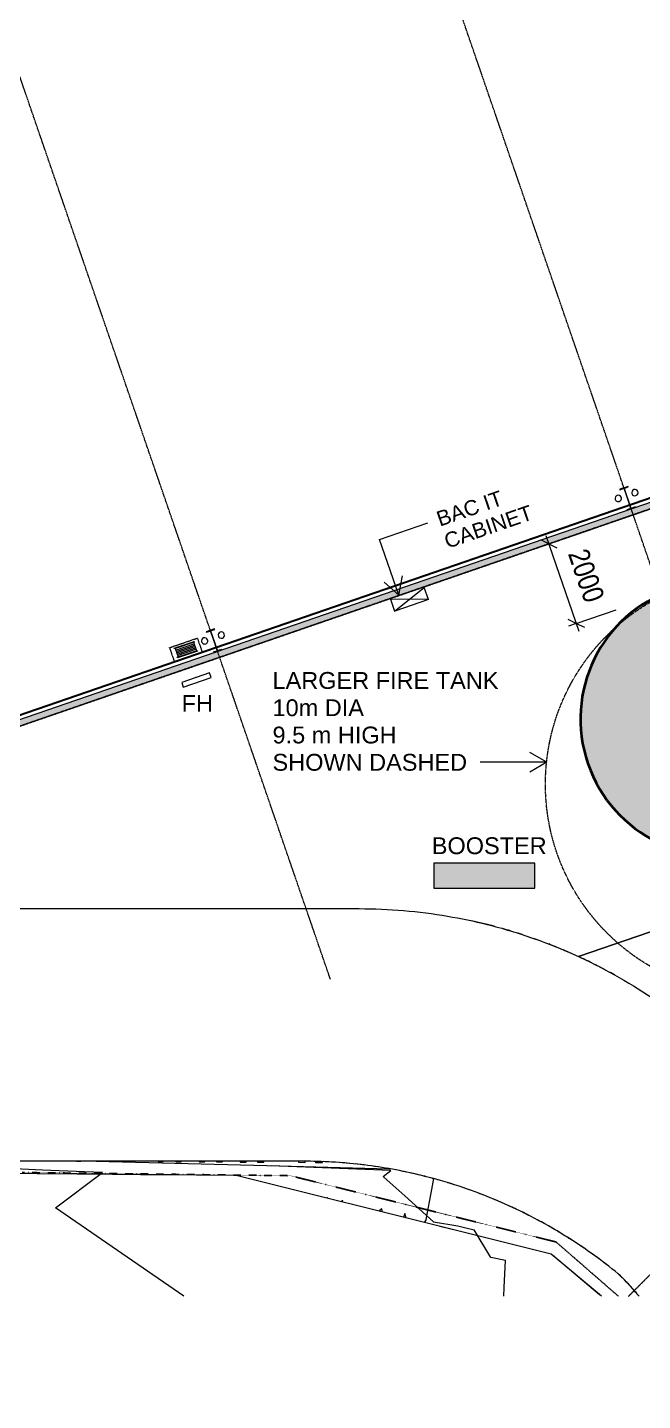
# Model space of a CAD drawing. Header units: millimetres. Extents: x -2612262 to -2065320, y 3717813 to 4283368.
# Drawn here: x -2441685 to -2427061, y 3942975 to 3975594 of the extents above; entities that cross this region are included whole.
import ezdxf

# ---------------------------------------------------------------- set-up
doc = ezdxf.new("R2010")
doc.units = ezdxf.units.MM
for name, pattern in [('03 Dash Tight', [4.5, 3, -1.5]), ('Aligning Line', [3.2004, 1.6002, -1.6002]), ('BOUNDARY Tighter', [8, 4, -2, 0, -2]), ('Grid Line', [21, 12, -3, 3, -3]), ('Hidden', [6, 4, -2]), ('Overhead', [4, 2.5, -1.5])]:
    doc.linetypes.add(name, pattern=pattern)
for name, color, linetype, lineweight in [('A-ANNO-DIMS', 211, 'Continuous', 5), ('A-ANNO-DIMS-200', 211, 'Continuous', 5), ('A-DETL', 90, 'Continuous', 18), ('A-FLOR', 192, 'Continuous', 5), ('A-FLOR-OVHD', 1, 'Overhead', 13), ('A-GENM', 13, 'Continuous', 5), ('A-WALL', 113, 'Continuous', 5), ('A-WALL-FNSH', 113, 'Continuous', 13), ('A-WALL-PATT', 111, 'Continuous', 13), ('C-TOPO', 7, 'Continuous', 5), ('C-TOPO-MAJR', 7, 'Continuous', 20), ('C-TOPO-MINR', 7, 'Continuous', 5), ('F-FIRE', 13, 'Continuous', 5), ('F-FIRE-IDEN', 13, 'Continuous', 5), ('G-ANNO-REFR', 1, 'Aligning Line', 5), ('G-ANNO-TEXT', 231, 'Continuous', 5), ('P-SANR-FIXT', 6, 'Continuous', 5), ('P-SANR-FIXT-HDLN', 131, 'Hidden', 5), ('S-BEAM', 12, 'Continuous', 5), ('S-GRID', 1, 'Continuous', 5)]:
    doc.layers.add(name, color=color, linetype=linetype, lineweight=lineweight)
doc.styles.add('Arial Narrow_2', font='ARIALN.TTF', dxfattribs={"height": 500})
doc.styles.add('Arial_1', font='arial.ttf', dxfattribs={"height": 360})
doc.styles.add('Arial_3', font='arial.ttf', dxfattribs={"height": 400})
doc.dimstyles.new('2_5-CON-Diagonal-_mm_', dxfattribs={"dimscale": 304.8, "dimtxt": 511.715487, "dimasz": 0.984252, "dimexe": 0.656168, "dimexo": 0.0625, "dimgap": 0.656168, "dimtad": 1, "dimdec": 0, "dimzin": 0, "dimdsep": 46, "dimtxsty": 'Arial Narrow_2', "dimblk1": 'OBLIQUE', "dimblk2": 'OBLIQUE', "dimsah": 1, "dimcen": 0.09, "dimdle": 0.656168, "dimazin": 0, "dimtfac": 1, "dimtdec": 4, "dimtix": 1, "dimtmove": 0, "dimatfit": 3, "dimfxl": 3.28084, "dimfxlon": 1, "dimtvp": 1, "dimtolj": 1, "dimtzin": 0, "dimlwd": 15, "dimlwe": 15, "dimarcsym": 2})
picture_1 = doc.add_image_def('image1.jpg', size_in_pixel=(6528, 5638))

# ---------------------------------------------------------------- blocks, each defined once
blk = doc.blocks.new('Generic Models 4 - Generic Models 2-823071-GA - Part A')
at = {"layer": 'A-GENM', "lineweight": 40}
blk.add_hatch(color=254, dxfattribs=at).paths.add_polyline_path([(-2425312, 3955913), (-2425111, 3955918), (-2424912, 3955935), (-2424714, 3955964), (-2424518, 3956006), (-2424325, 3956059), (-2424136, 3956124), (-2423951, 3956201), (-2423771, 3956289), (-2423597, 3956388), (-2423430, 3956497), (-2423269, 3956617), (-2423116, 3956746), (-2422971, 3956884), (-2422821, 3957049), (-2422709, 3957186), (-2422592, 3957348), (-2422485, 3957518), (-2422389, 3957694), (-2422304, 3957875), (-2422231, 3958061), (-2422165, 3958266), (-2422119, 3958445), (-2422080, 3958642), (-2422054, 3958840), (-2422040, 3959074), (-2422041, 3959266), (-2422050, 3959440), (-2422073, 3959639), (-2422111, 3959846), (-2422156, 3960031), (-2422215, 3960221), (-2422298, 3960435), (-2422379, 3960611), (-2422462, 3960768), (-2422566, 3960939), (-2422681, 3961103), (-2422821, 3961277), (-2422939, 3961409), (-2423082, 3961549), (-2423233, 3961680), (-2423391, 3961802), (-2423558, 3961914), (-2423730, 3962015), (-2423909, 3962106), (-2424092, 3962185), (-2424281, 3962253), (-2424473, 3962309), (-2424668, 3962353), (-2424866, 3962385), (-2425094, 3962406), (-2425266, 3962413), (-2425465, 3962408), (-2425664, 3962391), (-2425862, 3962362), (-2426058, 3962321), (-2426251, 3962267), (-2426441, 3962202), (-2426625, 3962125), (-2426805, 3962037), (-2426979, 3961938), (-2427147, 3961829), (-2427308, 3961710), (-2427460, 3961581), (-2427605, 3961442), (-2427741, 3961295), (-2427868, 3961140), (-2427985, 3960978), (-2428091, 3960808), (-2428187, 3960633), (-2428272, 3960451), (-2428346, 3960265), (-2428408, 3960075), (-2428458, 3959881), (-2428496, 3959685), (-2428522, 3959486), (-2428536, 3959286), (-2428536, 3959060), (-2428524, 3958863), (-2428503, 3958688), (-2428468, 3958491), (-2428415, 3958278), (-2428361, 3958105), (-2428290, 3957918), (-2428207, 3957734), (-2428114, 3957558), (-2428010, 3957387), (-2427880, 3957204), (-2427771, 3957066), (-2427636, 3956916), (-2427488, 3956771), (-2427344, 3956646), (-2427185, 3956524), (-2427019, 3956412), (-2426846, 3956311), (-2426644, 3956210), (-2426484, 3956141), (-2426296, 3956073), (-2426104, 3956017), (-2425908, 3955973), (-2425711, 3955941), (-2425512, 3955921), (-2425372, 3955915)])
at = {"layer": 'A-GENM', "color": 50, "lineweight": 40}
for start, end in [(19.0004, 199.0004), (199.0004, 19.0004)]:
    blk.add_arc((-2425288, 3959163), 3250, start, end, dxfattribs=at)
blk = doc.blocks.new('Structural Framing 30 - Structural Framing 1-951963-GA - Part A')
at = {"layer": 'S-BEAM', "lineweight": 13}
for p, q in [((-2437238, 3961306), (-2437436, 3961238)), ((-2437436, 3961238), (-2437431, 3961225)), ((-2437431, 3961225), (-2437350, 3961253)), ((-2437333, 3961245), (-2437178, 3960797)), ((-2437169, 3960800), (-2437323, 3961248)), ((-2437315, 3961266), (-2437234, 3961293)), ((-2437234, 3961293), (-2437238, 3961306)), ((-2437187, 3960779), (-2437268, 3960751)), ((-2437268, 3960751), (-2437264, 3960739)), ((-2437264, 3960739), (-2437066, 3960807)), ((-2437070, 3960819), (-2437151, 3960791)), ((-2437066, 3960807), (-2437070, 3960819))]:
    blk.add_line(p, q, dxfattribs=at)
for centre, start, end in [((-2437346, 3961240), 19.0004, 109.0004), ((-2437310, 3961252), 109.0004, 199.0004), ((-2437192, 3960792), 289.0004, 19.0004), ((-2437156, 3960804), 199.0004, 289.0004)]:
    blk.add_arc(centre, 14, start, end, dxfattribs=at)
blk = doc.blocks.new('Generic Models 6 - Generic Models 2-971374-GA - Part A')
at = {"layer": 'A-GENM'}
h = blk.add_hatch(color=7, dxfattribs=at)
h.paths.add_polyline_path([(-2417901, 3954151), (-2417221, 3954151), (-2417221, 3954751), (-2419621, 3954751), (-2419621, 3954151)])
h.paths.add_polyline_path([(-2442441, 3955144), (-2442021, 3955144), (-2442021, 3955744), (-2444421, 3955744), (-2444421, 3955144), (-2442888, 3955144)])
h.paths.add_polyline_path([(-2431685, 3955144), (-2429621, 3955144), (-2429621, 3955744), (-2432021, 3955744), (-2432021, 3955144), (-2431730, 3955144)])
h.paths.add_polyline_path([(-2414588, 3958663), (-2412319, 3959444), (-2412514, 3960011), (-2414784, 3959230), (-2414594, 3958679)])
at = {"layer": 'A-GENM', "lineweight": 13}
for p, q in [((-2412514, 3960011), (-2414784, 3959230)), ((-2412319, 3959444), (-2412514, 3960011)), ((-2414588, 3958663), (-2412319, 3959444)), ((-2414784, 3959230), (-2414588, 3958663)), ((-2444421, 3955744), (-2444421, 3955144)), ((-2442021, 3955744), (-2444421, 3955744)), ((-2442021, 3955144), (-2442021, 3955744)), ((-2432021, 3955744), (-2432021, 3955144)), ((-2429621, 3955744), (-2432021, 3955744)), ((-2429621, 3955144), (-2429621, 3955744)), ((-2444421, 3955144), (-2442021, 3955144)), ((-2432021, 3955144), (-2429621, 3955144)), ((-2419621, 3954751), (-2419621, 3954151)), ((-2417221, 3954751), (-2419621, 3954751)), ((-2417221, 3954151), (-2417221, 3954751)), ((-2419621, 3954151), (-2417221, 3954151))]:
    blk.add_line(p, q, dxfattribs=at)
blk = doc.blocks.new('Hydrant_double2 - Hydrant_double-1019330-GA - Part A')
at = {"layer": 'F-FIRE'}
for p, q in [((-2397509, 3973380), (-2398171, 3973152)), ((-2397470, 3973267), (-2397509, 3973380)), ((-2398171, 3973152), (-2398132, 3973039)), ((-2398132, 3973039), (-2397470, 3973267))]:
    blk.add_line(p, q, dxfattribs=at)
for start, end in [(99.2863, 118.7145), (279.2863, 298.7145)]:
    blk.add_arc((-2397820, 3973209), 60, start, end, dxfattribs=at)
blk = doc.blocks.new('Plumbing_FHR_AAA - 500mm Dia x 240mm D-1557692-GA - Part A')
at = {"layer": 'P-SANR-FIXT'}
for p, q in [((-125, 427), (375, 427)), ((-125, 412), (-125, 427)), ((375, 412), (-125, 412)), ((-105, 412), (-105, 202)), ((-105, 377), (355, 377)), ((-105, 342), (355, 342)), ((355, 412), (355, 202)), ((375, 427), (375, 412)), ((-125, 202), (375, 202)), ((-125, 187), (-125, 202)), ((375, 187), (-125, 187)), ((-105, 307), (355, 307)), ((-105, 272), (355, 272)), ((-105, 237), (355, 237)), ((375, 202), (375, 187))]:
    blk.add_line(p, q, dxfattribs=at)
at = {"layer": 'P-SANR-FIXT-HDLN'}
for p, q in [((-225, 477), (-225, 127)), ((-225, 477), (475, 477)), ((475, 477), (475, 127))]:
    blk.add_line(p, q, dxfattribs=at)
blk = doc.blocks.new('Downpipe - Straight - 01 - 150D-1616292-GA - Part A')
at = {"layer": 'P-SANR-FIXT'}
for start, end in [(360, 180), (0, 180), (180, 360), (180, 0)]:
    blk.add_arc((-40, -100), 75, start, end, dxfattribs=at)
blk = doc.blocks.new('Downpipe - Straight - 01 - 150D-1616291-GA - Part A')
at = {"layer": 'P-SANR-FIXT'}
for start, end in [(0, 180), (360, 180), (180, 0), (180, 360)]:
    blk.add_arc((-40, 100), 75, start, end, dxfattribs=at)
blk = doc.blocks.new('Structural Framing 36 - Structural Framing 1-1636954-GA - Part A')
at = {"layer": 'S-BEAM', "lineweight": 13}
for p, q in [((-2427405, 3964692), (-2427602, 3964624)), ((-2427602, 3964624), (-2427598, 3964611)), ((-2427598, 3964611), (-2427517, 3964639)), ((-2427499, 3964631), (-2427345, 3964183)), ((-2427336, 3964186), (-2427490, 3964634)), ((-2427481, 3964651), (-2427400, 3964679)), ((-2427400, 3964679), (-2427405, 3964692)), ((-2427354, 3964165), (-2427435, 3964137)), ((-2427430, 3964125), (-2427233, 3964193)), ((-2427237, 3964205), (-2427318, 3964177)), ((-2427233, 3964193), (-2427237, 3964205)), ((-2427435, 3964137), (-2427430, 3964125))]:
    blk.add_line(p, q, dxfattribs=at)
for centre, start, end in [((-2427512, 3964626), 19.0004, 109.0004), ((-2427477, 3964638), 109.0004, 199.0004), ((-2427358, 3964178), 289.0004, 19.0004), ((-2427323, 3964190), 199.0004, 289.0004)]:
    blk.add_arc(centre, 14, start, end, dxfattribs=at)
blk = doc.blocks.new('DIMBLOCK1-GA - Part A')
at = {"layer": 'A-ANNO-DIMS-200', "lineweight": 15}
for p, q in [((-2428570, 3961247), (-2429352, 3963516)), ((-2429287, 3963327), (-2428286, 3963671)), ((-2429287, 3963327), (-2429477, 3963420)), ((-2429287, 3963327), (-2429476, 3963262)), ((-2429287, 3963327), (-2429096, 3963234)), ((-2428636, 3961436), (-2427690, 3961761)), ((-2428636, 3961436), (-2428826, 3961529)), ((-2428636, 3961436), (-2428825, 3961371)), ((-2428636, 3961436), (-2428445, 3961343))]:
    blk.add_line(p, q, dxfattribs=at)
at = {"layer": 'A-ANNO-DIMS-200', "color": 0, "lineweight": 15, "insert": (-2428367, 3963256), "char_height": 500, "width": 1520.53, "attachment_point": 1, "rotation": 289, "line_spacing_factor": 0.974696, "style": 'Arial Narrow_2'}
blk.add_mtext('2000', dxfattribs=at)
blk = doc.blocks.new('_Oblique')
at = {"color": 0, "linetype": 'ByBlock', "lineweight": -2}
blk.add_line((-0.5, -0.5), (0.5, 0.5), dxfattribs=at)

msp = doc.modelspace()

# ---------------------------------------------------------------- hatches: boundary and pattern name
at = {"layer": 'A-WALL-PATT', "lineweight": 5}
h = msp.add_hatch(dxfattribs=at)
h.set_pattern_fill('FP_2', color=256, style=0, pattern_type=2)
h.set_pattern_definition([(50, (0, 0), (1457.47236, -127.5124), [152.4, -1676.4]), (355, (0, 0), (-281.9423, 1528.4541), [121.92, -1341.12]), (100.451, (121.5, -10.6), (1175.54118, 1400.9327), [129.52, -1424.721]), (46.184, (0, 406.4), (2168.6325, -336.3419), [228.6, -2514.6]), (96.636, (180.7, 378.4), (1899.2207, 1979.4208), [194.28, -2137.081]), (351.184, (0, 406.4), (1899.2401, 1979.4025), [182.88, -2011.68]), (21, (203.2, 304.8), (1212.9148, -818.1215), [152.4, -1676.4]), (326, (203.2, 304.8), (494.41695, 1473.50445), [121.92, -1341.12]), (71.451, (304.3, 236.6), (1707.33713, 655.36968), [129.52, -1424.721]), (37.5, (0, 0), (24.709387, 676.44024), [67.056, -1257.808, 67.056, -1294.384, -1346.2]), (37.5, (0, 0), (24.709387, 676.44024), [-2686.304, 67.056, -1279.144]), (7.5, (0, 0), (534.55775, 801.44425), [67.056, -709.168, 67.056, -1227.328, -513.08]), (7.5, (0, 0), (534.55775, 801.44425), [-2070.608, 67.056, -446.024]), (327.5, (-453.14, 0), (1084.727506, -45.831226), [67.056, -440.944, 67.056, -1517.904, -2103.12]), (327.5, (-453.14, 0), (1084.727506, -45.831226), [-2092.96, 67.056, -2036.064]), (317.5, (-656.3, 0), (1185.03465, 203.41354), [67.056, -593.344, 67.056, -985.52, -1493.52]), (317.5, (-656.3, 0), (1185.03465, 203.41354), [-1712.976, 67.056, -1426.464])])
h.paths.add_polyline_path([(-2445240, 3957833.5), (-2422120.8, 3965795), (-2422169.4, 3965936.2), (-2445288.8, 3957975.3), (-2445260.5, 3957892.9)])
h.paths.add_polyline_path([(-2420356.2, 3966401.9), (-2406921, 3971028.1), (-2406969.8, 3971169.9), (-2420405, 3966543.7), (-2420357, 3966404.2)])
h = msp.add_hatch(dxfattribs=at)
h.set_pattern_fill('FP_1', color=256, style=0, pattern_type=2)
h.set_pattern_definition([(0, (0, 0), (812.8, 203.2), [67.056, -542.544, 67.056, -542.544, -3251.2]), (0, (0, 0), (812.8, 203.2), [-1219.2, 67.056, -1152.144, 67.056, -542.544, -1422.4]), (0, (0, 0), (812.8, 203.2), [-3048, 67.056, -339.344, 67.056, -948.944]), (120, (304.8, 101.6), (-582.376362, 602.305448), [67.056, -542.544, 67.056, -542.544, -3251.2]), (120, (304.8, 101.6), (-582.376362, 602.305448), [-1219.2, 67.056, -1152.144, 67.056, -542.544, -1422.4]), (120, (304.8, 101.6), (-582.376362, 602.305448), [-3048, 67.056, -339.344, 67.056, -948.944]), (240, (406.4, 508), (-230.423638, -805.505448), [67.056, -542.544, 67.056, -542.544, -3251.2]), (240, (406.4, 508), (-230.423638, -805.505448), [-1219.2, 67.056, -1152.144, 67.056, -542.544, -1422.4]), (240, (406.4, 508), (-230.423638, -805.505448), [-3048, 67.056, -339.344, 67.056, -948.944])])
h.paths.add_polyline_path([(-2445220.5, 3958096.1), (-2444193.9, 3958449.6), (-2444197.8, 3958461), (-2445224.4, 3958107.5)])
h.paths.add_polyline_path([(-2443965, 3958528.4), (-2422199.9, 3966024.8), (-2422203.2, 3966034.5), (-2443968.9, 3958539.8)])
h.paths.add_polyline_path([(-2420435, 3966630.7), (-2406999.8, 3971256.9), (-2407003.7, 3971268.2), (-2420438.6, 3966641.3), (-2420437.3, 3966637.5)])

# ---------------------------------------------------------------- linework, layer by layer
at = {"layer": 'A-DETL', "lineweight": 5}
for p, q in [((-2432955.8, 3961728.2), (-2432251.3, 3962285.7)), ((-2432153.6, 3962002.2), (-2432251.3, 3962285.7)), ((-2432153.6, 3962002.2), (-2433053.2, 3962010.9)), ((-2433053.2, 3962010.9), (-2432955.8, 3961728.2)), ((-2432153.6, 3962002.2), (-2432947.9, 3961728.7))]:
    msp.add_line(p, q, dxfattribs=at)
at = {"layer": 'A-DETL', "linetype": 'BOUNDARY Tighter', "lineweight": 25}
for p, q in [((-2427393.3, 3945451.2), (-2420300.5, 3952543.9)), ((-2441807.8, 3948392.2), (-2435434, 3948315.9)), ((-2435434, 3948315.9), (-2429116.8, 3946740.9)), ((-2427633.2, 3945451.2), (-2429116.8, 3946740.9))]:
    msp.add_line(p, q, dxfattribs=at)
at = {"layer": 'A-DETL', "linetype": '03 Dash Tight', "lineweight": 5}
msp.add_circle((-2424370, 3957616.5), 5000, dxfattribs=at)
at = {"layer": 'A-FLOR'}
for p, q in [((-2425113.5, 3954716.3), (-2428583.1, 3953521.6)), ((-2442440.7, 3954659.9), (-2433794.7, 3954659.9)), ((-2428583.1, 3953521.6), (-2428587.5, 3953523.6)), ((-2435127.6, 3948659.9), (-2445703.7, 3948659.9))]:
    msp.add_line(p, q, dxfattribs=at)
for start, end in [(75.07469, 77.69054), (73.29418, 74.17337), (71.97539, 72.41486), (69.77745, 70.63918), (68.01908, 68.89051), (66.26059, 67.13974)]:
    msp.add_arc((-2433794.7, 3942159.9), 12500, start, end, dxfattribs=at)
for points, knots in [([(-2433794.7, 3954659.9), (-2433091.2, 3954659.9), (-2432068.4, 3954573.4), (-2431066.4, 3954362.7), (-2430756.3, 3954285)], [-1, -1, -1, -1, -0.5, -0.27272727, -0.27272727, -0.27272727, -0.27272727]), ([(-2429217, 3947075.6), (-2429438.8, 3947203.7), (-2430116.7, 3947566.5), (-2430827.9, 3947861.7), (-2431312.8, 3948027.1)], [-0.64285714, -0.64285714, -0.64285714, -0.64285714, -0.5, -0.21428571, -0.21428571, -0.21428571, -0.21428571])]:
    msp.add_open_spline(points, degree=3, knots=knots, dxfattribs=at)
for points in [[(-2430756.3, 3954285), (-2430384.2, 3954191.7), (-2430016.3, 3954081.3), (-2429654.4, 3953954.3)], [(-2429654.4, 3953954.3), (-2428990.8, 3953721.3), (-2427702.7, 3953143), (-2426530.6, 3952356.9), (-2425981.4, 3951917.1)], [(-2432420, 3948345.6), (-2432863.2, 3948449.9), (-2433761.8, 3948607.2), (-2434672.1, 3948659.9), (-2435127.6, 3948659.9)], [(-2432286.6, 3948313.3), (-2432331, 3948324.3), (-2432375.5, 3948335.1), (-2432420, 3948345.6)], [(-2432243.2, 3948302.5), (-2432257.7, 3948306.1), (-2432272.1, 3948309.7), (-2432286.6, 3948313.3)], [(-2432229.8, 3948299.1), (-2432234.3, 3948300.2), (-2432238.8, 3948301.4), (-2432243.2, 3948302.5)], [(-2432204.5, 3948292.7), (-2432212.9, 3948294.8), (-2432221.4, 3948297), (-2432229.8, 3948299.1)], [(-2431312.8, 3948027.1), (-2431606.4, 3948127.3), (-2431903.9, 3948215.9), (-2432204.5, 3948292.7)], [(-2428248.6, 3946451.5), (-2428404.8, 3946563.3), (-2428722.6, 3946779.3), (-2429050.6, 3946979.5), (-2429217, 3947075.6)], [(-2427638.7, 3945984.1), (-2427836.9, 3946146.5), (-2428040.4, 3946302.4), (-2428248.6, 3946451.5)], [(-2427256.7, 3945586), (-2427378.2, 3945724.1), (-2427505.7, 3945856.9), (-2427638.7, 3945984.1)], [(-2427142.1, 3945452), (-2427179.7, 3945497.2), (-2427217.9, 3945541.8), (-2427256.7, 3945586)]]:
    msp.add_open_spline(points, degree=3, dxfattribs=at)
at = {"layer": 'A-FLOR-OVHD'}
msp.add_line((-2446337, 3957456), (-2341051.5, 3993708.7), dxfattribs=at)
msp.add_line((-2446337, 3957456), (-2341051.5, 3993708.7), dxfattribs=at)
at = {"layer": 'A-WALL', "color": 250, "lineweight": 13}
for p, q in [((-2445281.6, 3957819.1), (-2422120.5, 3965794.3)), ((-2444022.1, 3958411.5), (-2422169.4, 3965936.2))]:
    msp.add_line(p, q, dxfattribs=at)
at = {"layer": 'A-WALL'}
msp.add_line((-2443965, 3958528.4), (-2422199.3, 3966023.1), dxfattribs=at)
at = {"layer": 'A-WALL-FNSH', "color": 7, "lineweight": 5}
msp.add_line((-2422203.2, 3966034.5), (-2443957.6, 3958543.7), dxfattribs=at)
at = {"layer": 'C-TOPO'}
for p, q in [((-2428583.1, 3953521.6), (-2425113.5, 3954716.3)), ((-2427719.6, 3953082.6), (-2427729.4, 3953089.8)), ((-2440051.4, 3948659.9), (-2435992.7, 3948556.1)), ((-2435992.6, 3948556.1), (-2433084.1, 3948481.8)), ((-2434424.1, 3948638.9), (-2434458.5, 3948640.9)), ((-2434098.4, 3948615), (-2434111.5, 3948616.1)), ((-2433755, 3948579.9), (-2433770.9, 3948581.8)), ((-2433418.9, 3948535.7), (-2433432.8, 3948537.7)), ((-2436722.7, 3948317.6), (-2442642.8, 3948373.2)), ((-2438995.7, 3948339), (-2440327.8, 3948351.5)), ((-2438329.1, 3948332.7), (-2438994.6, 3948338.9)), ((-2437721, 3948327), (-2438328, 3948332.7)), ((-2431454.2, 3947002.8), (-2436722.7, 3948317.6)), ((-2433082.2, 3948481.6), (-2433099, 3948484.5)), ((-2432247.4, 3948303.6), (-2432284.3, 3948312.8)), ((-2432245.1, 3948303), (-2432247.4, 3948303.6)), ((-2432230.2, 3948299.2), (-2432232.9, 3948299.9)), ((-2432212.1, 3948294.6), (-2432230.2, 3948299.2)), ((-2432203.9, 3948292.5), (-2432212.1, 3948294.6)), ((-2432033.9, 3948247.8), (-2432069.6, 3948257.4)), ((-2432059.5, 3948254.7), (-2432052.5, 3948252.8)), ((-2431659.7, 3948139.6), (-2431694.2, 3948150.2)), ((-2431687.9, 3948148.2), (-2431679.2, 3948145.6)), ((-2431306, 3948024.9), (-2431316.2, 3948028.4)), ((-2430590.7, 3947754.3), (-2430600.4, 3947758.4)), ((-2430227.1, 3947595.9), (-2430255.8, 3947609)), ((-2430247.9, 3947605.4), (-2430239, 3947601.4)), ((-2429877.8, 3947429.9), (-2429908, 3947444.7)), ((-2429900.8, 3947441.2), (-2429891.2, 3947436.5)), ((-2429537.8, 3947254.3), (-2429562.5, 3947267.6)), ((-2429558.4, 3947265.3), (-2429551.5, 3947261.7)), ((-2431454.7, 3947002.9), (-2431880, 3947109)), ((-2429234.3, 3946448.8), (-2431454.2, 3947002.8)), ((-2429208.4, 3947070.7), (-2429220.4, 3947077.6)), ((-2428819, 3946835.2), (-2428805.4, 3946826.6)), ((-2428541.9, 3946654.8), (-2428584.5, 3946683.2)), ((-2428471, 3946606.9), (-2428460, 3946599.3)), ((-2428459.9, 3946599.2), (-2428448, 3946591.1)), ((-2428038.1, 3945451.2), (-2429234.3, 3946448.8)), ((-2428081.5, 3945487.4), (-2429205, 3946424.4)), ((-2428231, 3946438.8), (-2428255.5, 3946456.4)), ((-2428250.1, 3946452.5), (-2428235.8, 3946442.3)), ((-2427925.1, 3946211.4), (-2427967, 3946243.5)), ((-2427441.1, 3945786.8), (-2427445.7, 3945791.5)), ((-2427242, 3945569.2), (-2427295.6, 3945629.8))]:
    msp.add_line(p, q, dxfattribs=at)
for start, end in [(88.35468, 90), (88.22864, 88.34405), (86.45449, 87.64589), (84.6761, 85.76567), (82.89188, 83.95172), (81.09607, 82.1584), (80.08147, 80.37587), (79.26699, 80.08147), (77.31735, 78.60043), (75.85884, 76.82834), (74.08168, 74.91729), (72.31158, 73.03446), (70.51957, 71.20544), (69.17476, 69.33682), (68.66319, 69.17279), (67.32062, 67.47149), (66.71459, 67.31777), (65.16903, 65.56503), (64.64748, 65.16388), (62.78457, 63.69853), (60.92174, 61.84627), (59.05897, 60.01573), (57.93008, 58.14748), (57.73801, 57.92984), (57.19633, 57.65709), (56.15982, 56.27936), (55.7198, 56.15982), (55.33377, 55.58153), (53.51898, 54.32631)]:
    msp.add_arc((-2435127.6, 3936842.1), 11817.8, start, end, dxfattribs=at)
for points in [[(-2428264.1, 3953369.8), (-2428369.7, 3953421.9), (-2428476, 3953472.5), (-2428583.1, 3953521.6)], [(-2427946.9, 3953207.6), (-2428020.4, 3953246.6), (-2428094.3, 3953284.7), (-2428168.6, 3953322.2)], [(-2427729.4, 3953089.8), (-2427763.7, 3953108.8), (-2427798.1, 3953127.7), (-2427832.6, 3953146.4)], [(-2427642.6, 3945987.8), (-2427609.6, 3945956.4), (-2427577, 3945924.6), (-2427544.7, 3945892.4)], [(-2427453, 3945799.1), (-2427427.5, 3945772.7), (-2427402.2, 3945746), (-2427377.1, 3945719)], [(-2427374.1, 3945715.8), (-2427368.2, 3945709.5), (-2427362.3, 3945703.1), (-2427356.5, 3945696.7)], [(-2427265, 3945595.4), (-2427260.6, 3945590.4), (-2427256.2, 3945585.4), (-2427251.8, 3945580.4)]]:
    msp.add_open_spline(points, degree=3, dxfattribs=at)
msp.add_open_spline([(-2427251.8, 3945580.4), (-2427243.9, 3945571.4), (-2427217.4, 3945541), (-2427191.2, 3945510.4), (-2427172.9, 3945488.8)], degree=3, knots=[-0.756186299, -0.756186299, -0.756186299, -0.756186299, -0.75, -0.735445338, -0.735445338, -0.735445338, -0.735445338], dxfattribs=at)
at = {"layer": 'C-TOPO-MAJR', "color": 8, "lineweight": 15}
for p, q in [((-2440522.4, 3948659.9), (-2440522.4, 3948658.4)), ((-2440522.4, 3948658.4), (-2440419.6, 3948657.9)), ((-2440419.6, 3948657.9), (-2440419.6, 3948659.9)), ((-2439552.8, 3948659.9), (-2439552.8, 3948653.9)), ((-2439552.8, 3948653.9), (-2439435.1, 3948653.4)), ((-2439435.1, 3948653.4), (-2439435.1, 3948659.9)), ((-2438580.8, 3948659.9), (-2438580.8, 3948649.4)), ((-2438580.8, 3948649.4), (-2438456, 3948648.8)), ((-2438456, 3948648.8), (-2438456.1, 3948659.9)), ((-2438158.1, 3948659.9), (-2438158.1, 3948647.4)), ((-2438158.1, 3948647.4), (-2438029.2, 3948646.8)), ((-2438029.2, 3948646.8), (-2438029.2, 3948659.9)), ((-2437606.5, 3948659.9), (-2437606.5, 3948644.8)), ((-2437606.5, 3948644.8), (-2437470.7, 3948644.2)), ((-2437470.7, 3948644.2), (-2437470.7, 3948659.9)), ((-2437188, 3948659.9), (-2437188, 3948642.9)), ((-2437188, 3948642.9), (-2437048.2, 3948642.2)), ((-2437048.2, 3948642.2), (-2437048.2, 3948659.9)), ((-2436629.9, 3948659.9), (-2436629.9, 3948640.3)), ((-2436629.9, 3948640.3), (-2436482.9, 3948639.6)), ((-2436482.9, 3948639.6), (-2436482.9, 3948659.9)), ((-2436215.7, 3948659.9), (-2436215.7, 3948638.3)), ((-2436215.7, 3948638.3), (-2436064.8, 3948637.6)), ((-2436064.8, 3948637.6), (-2436064.8, 3948659.9)), ((-2435241, 3948659.9), (-2435241, 3948633.8)), ((-2435241, 3948633.8), (-2435079, 3948633)), ((-2435079, 3948633), (-2435079, 3948659.2)), ((-2434835.1, 3948655.7), (-2434835.1, 3948631.9)), ((-2434835.1, 3948631.9), (-2434669.4, 3948631.1)), ((-2434669.4, 3948631.1), (-2434669.4, 3948649.9)), ((-2432029.6, 3948246.3), (-2432078.5, 3947987.2)), ((-2432078.5, 3947987.2), (-2432210.1, 3947275.6)), ((-2434552.5, 3947787.1), (-2434557.3, 3947777.2)), ((-2434541, 3947786.9), (-2434552.5, 3947787.1)), ((-2434543.6, 3947773.8), (-2434541, 3947786.9)), ((-2434209.6, 3947715.7), (-2434216.6, 3947692.2)), ((-2434188.5, 3947715.5), (-2434209.6, 3947715.7)), ((-2434194.6, 3947686.7), (-2434188.5, 3947715.5)), ((-2433263.3, 3947525.9), (-2433334.4, 3947472)), ((-2433242.5, 3947449.1), (-2433263.3, 3947525.9)), ((-2432709.6, 3947419.8), (-2432742.4, 3947324.3)), ((-2432680, 3947308.7), (-2432709.6, 3947419.8)), ((-2432203.9, 3947274.1), (-2432249.4, 3947201.2)), ((-2432210.1, 3947275.6), (-2432203.9, 3947274.1))]:
    msp.add_line(p, q, dxfattribs=at)
at = {"layer": 'C-TOPO-MINR', "color": 254}
for p, q in [((-2433043.3, 3948436.7), (-2435894.7, 3948553.6)), ((-2441327.5, 3948450.4), (-2442326.5, 3948491.4)), ((-2440328, 3948409.4), (-2441326.9, 3948450.4)), ((-2439901.2, 3948391.9), (-2440327.3, 3948409.4)), ((-2433222.1, 3948290.6), (-2433229.3, 3948297.1)), ((-2433224.7, 3948300.6), (-2433043.3, 3948436.7)), ((-2433217.1, 3948286.2), (-2433220, 3948288.8)), ((-2432715.6, 3947835.5), (-2433215.4, 3948284.7)), ((-2432034.9, 3947218.9), (-2432715.6, 3947835.5)), ((-2432034.9, 3947218.9), (-2431839.6, 3947192)), ((-2431839.6, 3947192), (-2431645, 3947159.6)), ((-2431645, 3947159.6), (-2431451.4, 3947121.8)), ((-2431451.4, 3947121.8), (-2431258.9, 3947078.5)), ((-2431258.9, 3947078.5), (-2431067.8, 3947029.8))]:
    msp.add_line(p, q, dxfattribs=at)
at = {"layer": 'C-TOPO-MINR', "color": 253}
for p, q in [((-2441017.4, 3947554.6), (-2439901.2, 3948391.9)), ((-2437963.5, 3945451.2), (-2441017.4, 3947554.6)), ((-2430665, 3946369.6), (-2431067.8, 3947029.8)), ((-2430319.1, 3946302), (-2430665, 3946369.6)), ((-2430352.1, 3945657.3), (-2430319.1, 3946302)), ((-2430362, 3945451.2), (-2430352.1, 3945657.3))]:
    msp.add_line(p, q, dxfattribs=at)
at = {"layer": 'G-ANNO-TEXT', "color": 7}
for p, q in [((-2433312.5, 3963430.9), (-2432166.8, 3963825.5)), ((-2432857.7, 3962110), (-2433312.5, 3963430.9)), ((-2432857.7, 3962110), (-2432769.6, 3962563.4)), ((-2432857.7, 3962110), (-2433206.3, 3962413)), ((-2429337.7, 3958136.6), (-2429737.7, 3958367.5)), ((-2430136.1, 3958136.6), (-2430922.3, 3958136.6)), ((-2429337.7, 3958136.6), (-2430136.1, 3958136.6)), ((-2429337.7, 3958136.6), (-2429737.7, 3957905.7))]:
    msp.add_line(p, q, dxfattribs=at)
at = {"layer": 'S-GRID', "linetype": 'Grid Line'}
for p, q in [((-2424649, 3956368.1), (-2446221.2, 4019016.8)), ((-2434482.4, 3952982.1), (-2456054.6, 4015630.8)), ((-2337697.5, 3994864.2), (-2467184.7, 3950277.1))]:
    msp.add_line(p, q, dxfattribs=at)

# ---------------------------------------------------------------- block references
at = {"layer": 'A-GENM', "color": 50, "lineweight": 40}
msp.add_blockref('Generic Models 4 - Generic Models 2-823071-GA - Part A', (0, 0), dxfattribs=at)
at = {"layer": 'A-GENM'}
msp.add_blockref('Generic Models 6 - Generic Models 2-971374-GA - Part A', (0, 0), dxfattribs=at)
at = {"layer": 'F-FIRE'}
msp.add_blockref('Hydrant_double2 - Hydrant_double-1019330-GA - Part A', (-39847.2, -13117.1), dxfattribs=at)
at = {"layer": 'P-SANR-FIXT'}
for name, p, rotation in [('Downpipe - Straight - 01 - 150D-1616291-GA - Part A', (-2427709.4, 3964488.6), 199.0004071186972), ('Downpipe - Straight - 01 - 150D-1616292-GA - Part A', (-2427237.1, 3964651.2), 19.00040711873622), ('Downpipe - Straight - 01 - 150D-1616292-GA - Part A', (-2437070.4, 3961265.3), 19.00040711873622), ('Plumbing_FHR_AAA - 500mm Dia x 240mm D-1557692-GA - Part A', (-2437939.7, 3960481.6), 19.00040712021113), ('Downpipe - Straight - 01 - 150D-1616291-GA - Part A', (-2437542.8, 3961102.6), 199.0004071186972)]:
    msp.add_blockref(name, p, dxfattribs=dict(at, rotation=rotation))
at = {"layer": 'S-BEAM'}
for name in ['Structural Framing 36 - Structural Framing 1-1636954-GA - Part A', 'Structural Framing 30 - Structural Framing 1-951963-GA - Part A']:
    msp.add_blockref(name, (0, 0), dxfattribs=at)

# ---------------------------------------------------------------- texts
at = {"layer": 'F-FIRE-IDEN', "insert": (-2438019.3, 3959736.2), "char_height": 400, "width": 913.924, "attachment_point": 1, "style": 'Arial_3'}
msp.add_mtext('FH', dxfattribs=at)
at = {"layer": 'G-ANNO-TEXT', "color": 7, "char_height": 360, "attachment_point": 1, "rotation": 19.00041, "style": 'Arial_1'}
for s, insert, width in [('BAC IT ', (-2431998.4, 3964073.8), 2068.354), ('CABINET', (-2431817.5, 3963548.4), 2581.434)]:
    msp.add_mtext(s, dxfattribs=dict(at, insert=insert, width=width))
at = {"layer": 'G-ANNO-TEXT', "color": 7, "char_height": 400, "attachment_point": 1, "style": 'Arial_3'}
for s, insert, width in [('LARGER FIRE TANK', (-2435858.3, 3960281.3), 6637.972), ('10m DIA', (-2435858.3, 3959633.1), 2693.67), ('9.5 m HIGH', (-2435858.3, 3958984.8), 3639.661), ('SHOWN DASHED', (-2435858.3, 3958336.6), 5740.083), ('BOOSTER', (-2432072.5, 3956354.8), 3367.088)]:
    msp.add_mtext(s, dxfattribs=dict(at, insert=insert, width=width))

# ---------------------------------------------------------------- dimensions: what is measured, and where the dimension line sits
at = {"layer": 'A-ANNO-DIMS', "lineweight": 15}
dim = msp.add_linear_dim(base=(-2429286.7, 3963326.9), p1=(-2427690, 3961761.4), p2=(-2428286.1, 3963671.4), angle=289, dimstyle='2_5-CON-Diagonal-_mm_', override={"dimpost": '<>', "dimfxl": 2000.848278}, dxfattribs=at)
dim.commit()
dim.dimension.update_dxf_attribs({"geometry": 'DIMBLOCK1-GA - Part A', "text_midpoint": (-2428530.6, 3962529.6)})

# ---------------------------------------------------------------- pictures from other files: only their frames are drawn
at = {"layer": 'G-ANNO-REFR'}
image = msp.add_image(picture_1, insert=(-2382054.9, 4283368.1), size_in_units=(433000, 373966.6), rotation=-122.11743, dxfattribs=at)
image.dxf.flags = 15

doc.saveas('drawing.dxf')
